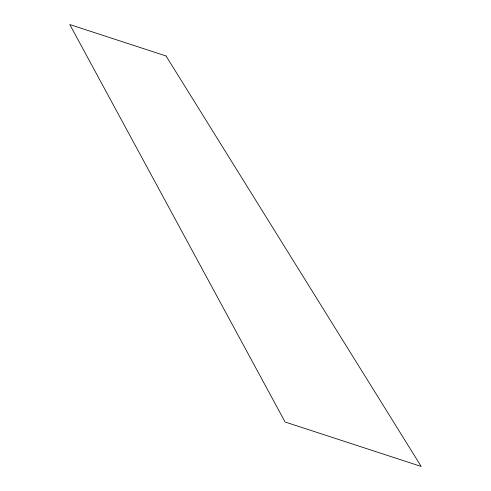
<?xml version="1.0" encoding="UTF-8"?>
<svg xmlns="http://www.w3.org/2000/svg" width="491" height="491" viewBox="0 0 491 491"><rect width="100%" height="100%" fill="white"/><g stroke="black" fill="none" stroke-linecap="round" stroke-linejoin="round"><path stroke-width="0.74" d="M166.044 55.98L69.802 24.55L285.087 422.002L421.198 466.45L166.044 55.98"/></g></svg>
